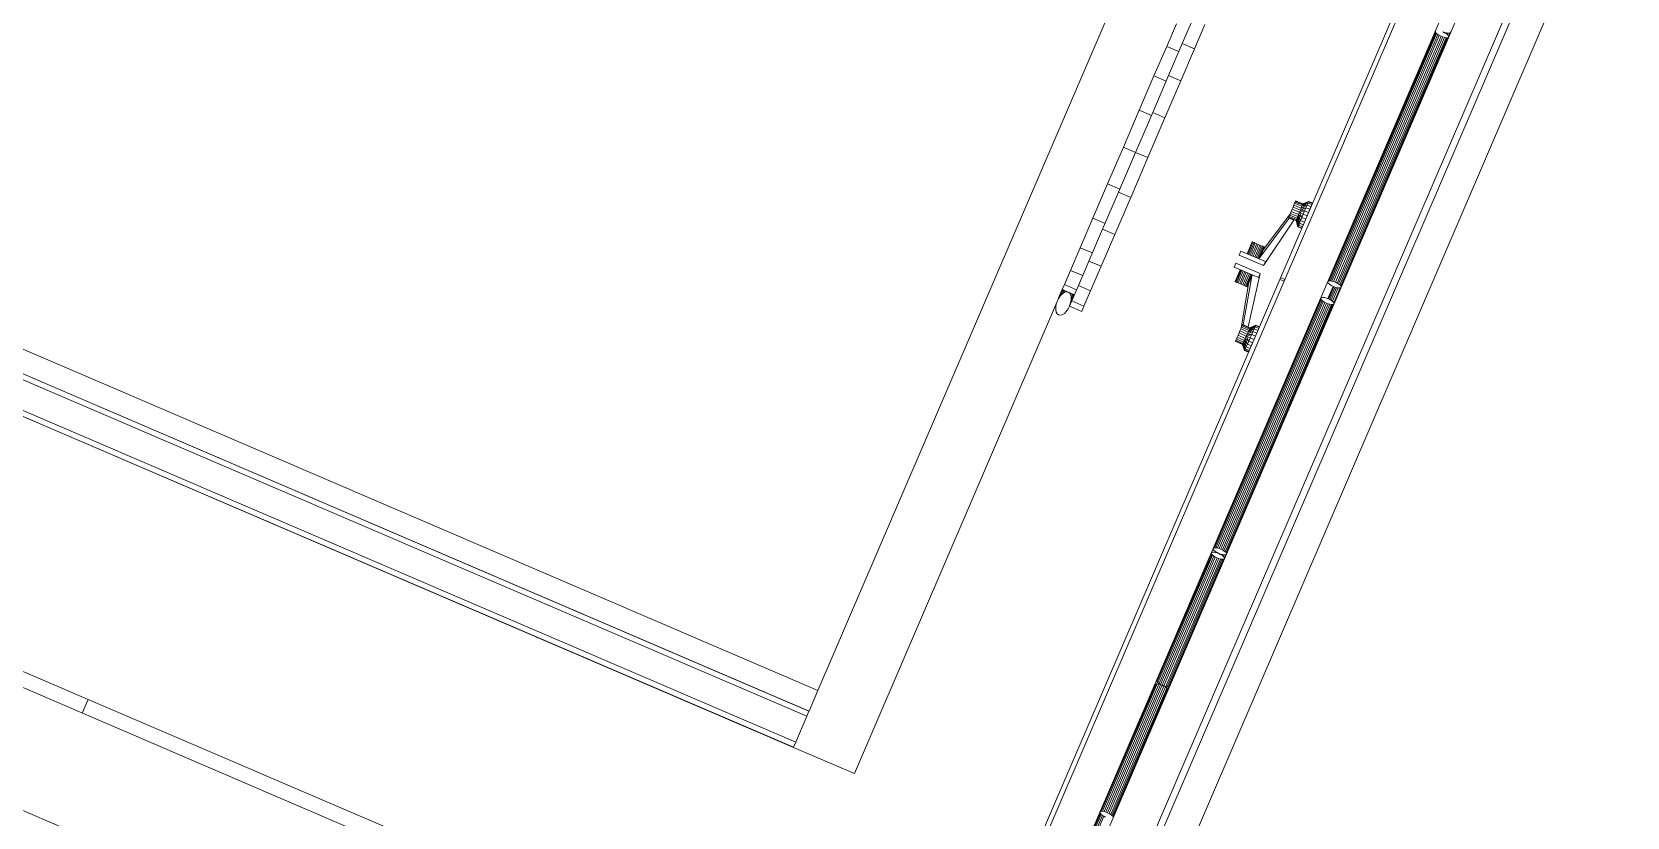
# Model space of a CAD drawing. Header units: metres. Extents: x -48 to 2360, y -1392 to 453.
# Drawn here: x 724.723 to 726.447, y -1007.529 to -1006.68 of the extents above; entities that cross this region are included whole.
import ezdxf

# ---------------------------------------------------------------- set-up
doc = ezdxf.new("R2010")
doc.units = ezdxf.units.M
doc.layers.add('MUEBLES', color=223, linetype='Continuous', lineweight=5, transparency=0.3)
doc.layers.add('TODO', color=210, linetype='Continuous', lineweight=5)

msp = doc.modelspace()

# ---------------------------------------------------------------- linework, layer by layer
at = {"layer": 'MUEBLES', "transparency": 33554687}
for p, q in [((726.4404, -1006.0888), (726.0717, -1006.9475)), ((726.0763, -1006.9495), (726.445, -1006.0908)), ((725.76, -1007.7963), (726.4792, -1006.1214)), ((726.4936, -1006.1275), (725.7744, -1007.8025)), ((726.1011, -1006.1605), (725.5723, -1007.3921)), ((726.5298, -1006.2679), (725.7365, -1008.1153)), ((725.7684, -1007.954), (726.4876, -1006.2791)), ((725.8176, -1007.821), (726.4706, -1006.3002)), ((725.9776, -1006.6662), (725.9662, -1006.6926)), ((725.9598, -1006.6712), (725.9493, -1006.6957)), ((725.9794, -1006.6983), (725.9907, -1006.6719)), ((726.2397, -1006.6799), (726.1818, -1006.8147)), ((726.2402, -1006.6808), (726.1826, -1006.815)), ((726.2411, -1006.6818), (726.1837, -1006.8155)), ((726.2424, -1006.6828), (726.1852, -1006.8161)), ((726.244, -1006.6838), (726.1869, -1006.8168)), ((726.2459, -1006.6847), (726.1888, -1006.8176)), ((726.1906, -1006.8184), (726.2478, -1006.6854)), ((726.1924, -1006.8192), (726.2496, -1006.6859)), ((726.1939, -1006.8198), (726.2513, -1006.6862)), ((726.195, -1006.8203), (726.2526, -1006.6862)), ((726.1957, -1006.8206), (726.2536, -1006.6859)), ((726.2397, -1006.6792), (726.2397, -1006.6799)), ((726.2397, -1006.6799), (726.2402, -1006.6808)), ((726.2402, -1006.6808), (726.2411, -1006.6818)), ((726.2411, -1006.6818), (726.2424, -1006.6828)), ((726.2424, -1006.6828), (726.244, -1006.6838)), ((726.244, -1006.6838), (726.2459, -1006.6847)), ((726.2459, -1006.6847), (726.2478, -1006.6854)), ((726.2478, -1006.6854), (726.2496, -1006.6859)), ((726.2497, -1006.6808), (726.2479, -1006.6799)), ((726.2479, -1006.6799), (726.2498, -1006.6806)), ((726.2484, -1006.68), (726.2484, -1006.6801)), ((726.2496, -1006.6805), (726.2495, -1006.6807)), ((726.2496, -1006.6859), (726.2513, -1006.6862)), ((726.2514, -1006.6818), (726.2497, -1006.6808)), ((726.2498, -1006.6806), (726.2517, -1006.6811)), ((726.2511, -1006.6809), (726.2509, -1006.6815)), ((726.2513, -1006.6862), (726.2526, -1006.6862)), ((726.2527, -1006.6828), (726.2514, -1006.6818)), ((726.2517, -1006.6811), (726.2533, -1006.6814)), ((726.253, -1006.6813), (726.2525, -1006.6826)), ((726.2526, -1006.6862), (726.2536, -1006.6859)), ((726.2536, -1006.6838), (726.2527, -1006.6828)), ((726.2533, -1006.6814), (726.2547, -1006.6814)), ((726.2541, -1006.6847), (726.2536, -1006.6838)), ((726.2536, -1006.6859), (726.2541, -1006.6854)), ((726.2539, -1006.6843), (726.2553, -1006.6812)), ((726.2541, -1006.6854), (726.2541, -1006.6847)), ((726.2547, -1006.6814), (726.2556, -1006.6811)), ((726.2556, -1006.6811), (726.2562, -1006.6806)), ((726.2562, -1006.6806), (726.2562, -1006.6799)), ((725.9493, -1006.6957), (725.9356, -1006.7276)), ((725.9625, -1006.7013), (725.9493, -1006.6957)), ((725.9662, -1006.6926), (725.9514, -1006.7271)), ((725.9646, -1006.7327), (725.9794, -1006.6983)), ((725.9794, -1006.6983), (725.9662, -1006.6926)), ((725.9356, -1006.7276), (725.9197, -1006.7647)), ((725.9514, -1006.7271), (725.9342, -1006.7672)), ((725.9488, -1006.7332), (725.9356, -1006.7276)), ((725.9474, -1006.7728), (725.9646, -1006.7327)), ((725.9646, -1006.7327), (725.9514, -1006.7271)), ((725.9197, -1006.7647), (725.9026, -1006.8045)), ((725.9342, -1006.7672), (725.9157, -1006.8102)), ((725.9328, -1006.7703), (725.9197, -1006.7647)), ((725.9289, -1006.8158), (725.9474, -1006.7728)), ((725.9474, -1006.7728), (725.9342, -1006.7672)), ((725.9026, -1006.8045), (725.8854, -1006.8444)), ((725.9157, -1006.8102), (725.9026, -1006.8045)), ((725.9157, -1006.8102), (725.8972, -1006.8532)), ((725.9104, -1006.8589), (725.9289, -1006.8158)), ((725.9289, -1006.8158), (725.9157, -1006.8102)), ((726.1818, -1006.8147), (726.124, -1006.9494)), ((726.1826, -1006.815), (726.125, -1006.9491)), ((726.1837, -1006.8155), (726.1263, -1006.9491)), ((726.1852, -1006.8161), (726.128, -1006.9494)), ((726.1869, -1006.8168), (726.1298, -1006.9499)), ((726.1317, -1006.9506), (726.1888, -1006.8176)), ((726.1335, -1006.9515), (726.1906, -1006.8184)), ((726.1352, -1006.9525), (726.1924, -1006.8192)), ((726.1365, -1006.9535), (726.1939, -1006.8198)), ((726.1374, -1006.9545), (726.195, -1006.8203)), ((726.1379, -1006.9553), (726.1957, -1006.8206)), ((725.5723, -1007.3921), (724.2554, -1006.8266)), ((725.5603, -1007.4199), (724.2434, -1006.8545)), ((724.2434, -1006.8545), (725.5603, -1007.42)), ((724.2458, -1006.849), (725.5627, -1007.4145)), ((725.5626, -1007.4145), (724.2458, -1006.8491)), ((725.8854, -1006.8444), (725.8695, -1006.8815)), ((725.8972, -1006.8532), (725.88, -1006.8933)), ((725.8854, -1006.8444), (725.8986, -1006.85)), ((725.8932, -1006.899), (725.9104, -1006.8589)), ((725.8972, -1006.8532), (725.9104, -1006.8589)), ((726.0822, -1006.8782), (726.083, -1006.8763)), ((726.083, -1006.8763), (726.0839, -1006.8741)), ((726.091, -1006.8795), (726.083, -1006.8763)), ((726.0839, -1006.8741), (726.0849, -1006.8718)), ((726.0919, -1006.8773), (726.0839, -1006.8741)), ((726.0849, -1006.8718), (726.0859, -1006.8694)), ((726.0929, -1006.875), (726.0849, -1006.8718)), ((726.0859, -1006.8694), (726.0868, -1006.8672)), ((726.0859, -1006.8694), (726.0939, -1006.8726)), ((726.0868, -1006.8672), (726.0876, -1006.8653)), ((726.0868, -1006.8672), (726.0948, -1006.8704)), ((726.0876, -1006.8653), (726.0882, -1006.8639)), ((726.0876, -1006.8653), (726.0955, -1006.8685)), ((726.0882, -1006.8639), (726.0885, -1006.863)), ((726.0882, -1006.8639), (726.0961, -1006.8671)), ((726.0885, -1006.863), (726.0887, -1006.8627)), ((726.0885, -1006.863), (726.0965, -1006.8662)), ((726.0887, -1006.8627), (726.0966, -1006.8659)), ((726.0929, -1006.875), (726.0919, -1006.8773)), ((726.0939, -1006.8726), (726.0929, -1006.875)), ((726.0984, -1006.8734), (726.0929, -1006.875)), ((726.097, -1006.877), (726.0929, -1006.875)), ((726.0929, -1006.875), (726.0955, -1006.8806)), ((726.0998, -1006.8701), (726.0939, -1006.8726)), ((726.0948, -1006.8704), (726.0939, -1006.8726)), ((726.0939, -1006.8726), (726.0984, -1006.8734)), ((726.101, -1006.8672), (726.0948, -1006.8704)), ((726.0955, -1006.8685), (726.0948, -1006.8704)), ((726.0948, -1006.8704), (726.0998, -1006.8701)), ((726.1019, -1006.865), (726.0955, -1006.8685)), ((726.0961, -1006.8671), (726.0955, -1006.8685)), ((726.0955, -1006.8685), (726.101, -1006.8672)), ((726.1025, -1006.8637), (726.0961, -1006.8671)), ((726.1019, -1006.865), (726.0961, -1006.8671)), ((726.0965, -1006.8662), (726.0961, -1006.8671)), ((726.1027, -1006.8632), (726.0965, -1006.8662)), ((726.1025, -1006.8637), (726.0965, -1006.8662)), ((726.0966, -1006.8659), (726.0965, -1006.8662)), ((726.1027, -1006.8632), (726.0966, -1006.8659)), ((726.0984, -1006.8734), (726.097, -1006.877)), ((726.0998, -1006.8701), (726.0984, -1006.8734)), ((726.1027, -1006.8751), (726.0984, -1006.8734)), ((726.101, -1006.8672), (726.0998, -1006.8701)), ((726.104, -1006.8718), (726.0998, -1006.8701)), ((726.1019, -1006.865), (726.101, -1006.8672)), ((726.1052, -1006.8689), (726.101, -1006.8672)), ((726.1012, -1006.8787), (726.1027, -1006.8751)), ((726.1019, -1006.865), (726.1025, -1006.8637)), ((726.1061, -1006.8667), (726.1019, -1006.865)), ((726.1021, -1006.8765), (726.1021, -1006.8765)), ((726.1027, -1006.8632), (726.1025, -1006.8637)), ((726.1067, -1006.8654), (726.1025, -1006.8637)), ((726.1069, -1006.8649), (726.1027, -1006.8632)), ((726.1027, -1006.8751), (726.104, -1006.8718)), ((726.103, -1006.8744), (726.103, -1006.8744)), ((726.1037, -1006.8726), (726.1038, -1006.8726)), ((726.104, -1006.8718), (726.1052, -1006.8689)), ((726.1043, -1006.8712), (726.1044, -1006.8713)), ((726.1046, -1006.8704), (726.1047, -1006.8704)), ((726.1048, -1006.8701), (726.1049, -1006.8701)), ((726.1052, -1006.8689), (726.1061, -1006.8667)), ((726.1061, -1006.8667), (726.1067, -1006.8654)), ((726.1067, -1006.8654), (726.1069, -1006.8649)), ((725.5459, -1007.4536), (724.229, -1006.8882)), ((725.546, -1007.4534), (724.2291, -1006.8879)), ((725.5459, -1007.4534), (724.2291, -1006.888)), ((725.5483, -1007.4479), (724.2314, -1006.8825)), ((724.2314, -1006.8825), (725.5483, -1007.448)), ((725.8695, -1006.8815), (725.8558, -1006.9134)), ((725.88, -1006.8933), (725.8652, -1006.9278)), ((725.8695, -1006.8815), (725.8827, -1006.8872)), ((725.88, -1006.8933), (725.8932, -1006.899)), ((726.0816, -1006.8812), (726.0501, -1006.9238)), ((726.0826, -1006.8773), (726.0536, -1006.9156)), ((726.0541, -1006.9326), (726.0869, -1006.8835)), ((726.0811, -1006.8808), (726.0813, -1006.8805)), ((726.0891, -1006.884), (726.0811, -1006.8808)), ((726.0813, -1006.8805), (726.0816, -1006.8796)), ((726.0893, -1006.8837), (726.0813, -1006.8805)), ((726.0816, -1006.8796), (726.0822, -1006.8782)), ((726.0896, -1006.8828), (726.0816, -1006.8796)), ((726.0817, -1006.881), (726.0816, -1006.8812)), ((726.0816, -1006.8812), (726.0869, -1006.8835)), ((726.0902, -1006.8814), (726.0822, -1006.8782)), ((726.0869, -1006.8835), (726.087, -1006.8832)), ((726.0893, -1006.8837), (726.0891, -1006.884)), ((726.0891, -1006.884), (726.0912, -1006.8909)), ((726.0896, -1006.8828), (726.0893, -1006.8837)), ((726.0893, -1006.8837), (726.0912, -1006.8909)), ((726.0893, -1006.8837), (726.0914, -1006.8904)), ((726.0902, -1006.8814), (726.0896, -1006.8828)), ((726.0896, -1006.8828), (726.092, -1006.889)), ((726.0896, -1006.8828), (726.0914, -1006.8904)), ((726.091, -1006.8795), (726.0902, -1006.8814)), ((726.0929, -1006.8868), (726.0902, -1006.8814)), ((726.0902, -1006.8814), (726.092, -1006.889)), ((726.0919, -1006.8773), (726.091, -1006.8795)), ((726.091, -1006.8795), (726.0941, -1006.8839)), ((726.091, -1006.8795), (726.0929, -1006.8868)), ((726.0914, -1006.8904), (726.0912, -1006.8909)), ((726.0912, -1006.8909), (726.0953, -1006.8925)), ((726.092, -1006.889), (726.0914, -1006.8904)), ((726.0914, -1006.8904), (726.0955, -1006.892)), ((726.0955, -1006.8806), (726.0919, -1006.8773)), ((726.0919, -1006.8773), (726.0941, -1006.8839)), ((726.0929, -1006.8868), (726.092, -1006.889)), ((726.092, -1006.889), (726.0961, -1006.8906)), ((726.0941, -1006.8839), (726.0929, -1006.8868)), ((726.0929, -1006.8868), (726.097, -1006.8884)), ((726.0955, -1006.8806), (726.0941, -1006.8839)), ((726.0941, -1006.8839), (726.0982, -1006.8856)), ((726.097, -1006.877), (726.0955, -1006.8806)), ((726.0955, -1006.8806), (726.0996, -1006.8823)), ((726.1012, -1006.8787), (726.097, -1006.877)), ((726.1012, -1006.8788), (726.1012, -1006.8787)), ((725.8784, -1006.9334), (725.8932, -1006.899)), ((726.0362, -1006.9199), (726.0417, -1006.907)), ((726.0364, -1006.92), (726.042, -1006.9071)), ((726.0371, -1006.9202), (726.0426, -1006.9073)), ((726.0381, -1006.9207), (726.0437, -1006.9078)), ((726.0395, -1006.9213), (726.045, -1006.9084)), ((726.0411, -1006.922), (726.0466, -1006.9091)), ((726.0417, -1006.907), (726.042, -1006.9071)), ((726.042, -1006.9071), (726.0426, -1006.9073)), ((726.0426, -1006.9073), (726.0437, -1006.9078)), ((726.0428, -1006.9227), (726.0483, -1006.9098)), ((726.0437, -1006.9078), (726.045, -1006.9084)), ((726.05, -1006.9105), (726.0445, -1006.9234)), ((726.045, -1006.9084), (726.0466, -1006.9091)), ((726.0516, -1006.9112), (726.0461, -1006.9241)), ((726.0466, -1006.9091), (726.0483, -1006.9098)), ((726.0483, -1006.9098), (726.05, -1006.9105)), ((726.05, -1006.9105), (726.0516, -1006.9112)), ((726.0516, -1006.9112), (726.053, -1006.9118)), ((725.8558, -1006.9134), (725.8453, -1006.9379)), ((725.8652, -1006.9278), (725.8539, -1006.9542)), ((725.8558, -1006.9134), (725.869, -1006.919)), ((725.8652, -1006.9278), (725.8784, -1006.9334)), ((726.0278, -1006.9213), (726.0296, -1006.917)), ((726.0541, -1006.9326), (726.0278, -1006.9213)), ((726.0296, -1006.917), (726.056, -1006.9283)), ((726.053, -1006.9118), (726.0474, -1006.9247)), ((726.054, -1006.9122), (726.0485, -1006.9251)), ((726.0547, -1006.9125), (726.0491, -1006.9254)), ((726.0549, -1006.9126), (726.0494, -1006.9255)), ((726.053, -1006.9118), (726.054, -1006.9122)), ((726.054, -1006.9122), (726.0547, -1006.9125)), ((726.056, -1006.9283), (726.0541, -1006.9326)), ((726.0547, -1006.9125), (726.0549, -1006.9126)), ((725.8453, -1006.9379), (725.8387, -1006.9532)), ((725.8453, -1006.9379), (725.8585, -1006.9435)), ((725.8671, -1006.9598), (725.8784, -1006.9334)), ((726.0241, -1006.9299), (726.0222, -1006.9342)), ((726.0222, -1006.9342), (726.0486, -1006.9455)), ((726.0288, -1006.9371), (726.0233, -1006.95)), ((726.029, -1006.9372), (726.0235, -1006.9501)), ((726.0504, -1006.9412), (726.0241, -1006.9299)), ((726.0297, -1006.9374), (726.0242, -1006.9503)), ((726.0307, -1006.9379), (726.0252, -1006.9508)), ((726.0321, -1006.9385), (726.0266, -1006.9514)), ((726.0337, -1006.9392), (726.0282, -1006.9521)), ((726.0354, -1006.9399), (726.0299, -1006.9528)), ((726.0316, -1006.9535), (726.0371, -1006.9406)), ((726.0321, -1006.9966), (726.0412, -1006.9445)), ((726.0332, -1006.9542), (726.0387, -1006.9413)), ((726.0345, -1006.9548), (726.0401, -1006.9419)), ((726.0356, -1006.9552), (726.0411, -1006.9423)), ((726.0362, -1006.9555), (726.0418, -1006.9426)), ((726.0364, -1006.9556), (726.042, -1006.9427)), ((726.0504, -1006.9412), (726.0374, -1006.9989)), ((726.0486, -1006.9455), (726.0504, -1006.9412)), ((726.0725, -1006.9456), (726.0771, -1006.9476)), ((725.7032, -1007.8056), (726.0717, -1006.9475)), ((726.0763, -1006.9495), (725.7079, -1007.8076)), ((725.8328, -1006.9676), (725.8351, -1006.9621)), ((725.8336, -1006.9651), (725.8365, -1006.9585)), ((725.8336, -1006.9651), (725.8351, -1006.9621)), ((725.8347, -1006.9649), (725.837, -1006.9596)), ((725.8347, -1006.9649), (725.8369, -1006.9629)), ((725.8368, -1006.9629), (725.8347, -1006.965)), ((725.8351, -1006.9621), (725.8367, -1006.9586)), ((725.8351, -1006.9621), (725.837, -1006.9596)), ((725.8387, -1006.9532), (725.8365, -1006.9585)), ((725.8365, -1006.9585), (725.8496, -1006.9641)), ((725.839, -1006.9615), (725.8368, -1006.9629)), ((725.8369, -1006.9629), (725.8384, -1006.9593)), ((725.8369, -1006.9629), (725.839, -1006.9615)), ((725.837, -1006.9596), (725.8373, -1006.9589)), ((725.837, -1006.9596), (725.8376, -1006.959)), ((725.8387, -1006.9532), (725.8519, -1006.9589)), ((725.839, -1006.9615), (725.8397, -1006.9599)), ((725.839, -1006.9615), (725.8412, -1006.961)), ((725.8412, -1006.961), (725.839, -1006.9615)), ((725.8412, -1006.961), (725.8413, -1006.9606)), ((725.8412, -1006.961), (725.843, -1006.9613)), ((725.843, -1006.9613), (725.8412, -1006.961)), ((725.843, -1006.9613), (725.8446, -1006.9625)), ((725.8446, -1006.9625), (725.843, -1006.9613)), ((725.8447, -1006.962), (725.8446, -1006.9625)), ((725.8446, -1006.9625), (725.8456, -1006.9643)), ((725.8456, -1006.9644), (725.8446, -1006.9625)), ((725.8463, -1006.9627), (725.8456, -1006.9643)), ((725.8539, -1006.9542), (725.8468, -1006.9708)), ((725.8539, -1006.9542), (725.8671, -1006.9598)), ((725.8599, -1006.9764), (725.8671, -1006.9598)), ((726.0233, -1006.95), (726.0235, -1006.9501)), ((726.0235, -1006.9501), (726.0242, -1006.9503)), ((726.0242, -1006.9503), (726.0252, -1006.9508)), ((726.0252, -1006.9508), (726.0266, -1006.9514)), ((726.0266, -1006.9514), (726.0282, -1006.9521)), ((726.0282, -1006.9521), (726.0299, -1006.9528)), ((726.0299, -1007.0001), (726.0377, -1006.9526)), ((726.0299, -1006.9528), (726.0316, -1006.9535)), ((726.0316, -1006.9535), (726.0332, -1006.9542)), ((726.0332, -1006.9542), (726.0345, -1006.9548)), ((726.0345, -1006.9548), (726.0356, -1006.9552)), ((726.0356, -1006.9552), (726.0362, -1006.9555)), ((726.0362, -1006.9555), (726.0364, -1006.9556)), ((726.0717, -1006.9475), (726.0763, -1006.9495)), ((726.124, -1006.9494), (726.1235, -1006.9499)), ((726.1235, -1006.9499), (726.1235, -1006.9506)), ((726.1235, -1006.9506), (726.1239, -1006.9515)), ((726.1235, -1006.9683), (726.1291, -1006.9551)), ((726.1294, -1006.9552), (726.1237, -1006.9684)), ((726.1239, -1006.9515), (726.1249, -1006.9525)), ((726.125, -1006.9491), (726.124, -1006.9494)), ((726.1301, -1006.9555), (726.1245, -1006.9687)), ((726.1249, -1006.9525), (726.1262, -1006.9535)), ((726.1263, -1006.9491), (726.125, -1006.9491)), ((726.1313, -1006.956), (726.1256, -1006.9692)), ((726.1262, -1006.9535), (726.1278, -1006.9545)), ((726.128, -1006.9494), (726.1263, -1006.9491)), ((726.1328, -1006.9564), (726.127, -1006.9701)), ((726.1278, -1006.9545), (726.1296, -1006.9554)), ((726.1298, -1006.9499), (726.128, -1006.9494)), ((726.1347, -1006.9568), (726.1286, -1006.9712)), ((726.1296, -1006.9554), (726.1315, -1006.9561)), ((726.1317, -1006.9506), (726.1298, -1006.9499)), ((726.13, -1006.9729), (726.137, -1006.9567)), ((726.1315, -1006.9561), (726.1334, -1006.9566)), ((726.1335, -1006.9515), (726.1317, -1006.9506)), ((726.1334, -1006.9566), (726.135, -1006.9568)), ((726.1352, -1006.9525), (726.1335, -1006.9515)), ((726.135, -1006.9568), (726.1364, -1006.9568)), ((726.1365, -1006.9535), (726.1352, -1006.9525)), ((726.1364, -1006.9568), (726.1374, -1006.9566)), ((726.1374, -1006.9545), (726.1365, -1006.9535)), ((726.1379, -1006.9553), (726.1374, -1006.9545)), ((726.1374, -1006.9566), (726.1379, -1006.9561)), ((726.1379, -1006.9561), (726.1379, -1006.9553)), ((725.8313, -1006.9706), (725.6117, -1007.4819)), ((725.83, -1006.9741), (725.8294, -1006.9773)), ((725.8294, -1006.9773), (725.8294, -1006.9803)), ((725.8312, -1006.9708), (725.83, -1006.9741)), ((725.8328, -1006.9677), (725.8312, -1006.9708)), ((725.8312, -1006.9707), (725.8313, -1006.9706)), ((725.8313, -1006.9706), (725.8336, -1006.9651)), ((725.8313, -1006.9706), (725.8328, -1006.9676)), ((725.8328, -1006.9676), (725.8347, -1006.9649)), ((725.8347, -1006.965), (725.8328, -1006.9677)), ((725.8408, -1006.9822), (725.8427, -1006.9795)), ((725.8427, -1006.9795), (725.8443, -1006.9765)), ((725.8468, -1006.9708), (725.8443, -1006.9765)), ((725.8443, -1006.9765), (725.8455, -1006.9732)), ((725.8443, -1006.9765), (725.8575, -1006.9821)), ((725.8455, -1006.973), (725.8444, -1006.9762)), ((725.8444, -1006.9762), (725.8444, -1006.9763)), ((725.8479, -1006.9676), (725.8455, -1006.973)), ((725.8461, -1006.9698), (725.8455, -1006.973)), ((725.8455, -1006.9732), (725.8461, -1006.9699)), ((725.8456, -1006.9643), (725.8462, -1006.9669)), ((725.8461, -1006.9669), (725.8456, -1006.9644)), ((725.8484, -1006.9645), (725.8461, -1006.9698)), ((725.8462, -1006.9669), (725.8461, -1006.9698)), ((725.8461, -1006.9699), (725.8461, -1006.9669)), ((725.8477, -1006.9633), (725.8462, -1006.9669)), ((725.8479, -1006.9676), (725.8468, -1006.9708)), ((725.8468, -1006.9708), (725.8599, -1006.9764)), ((725.8494, -1006.964), (725.8479, -1006.9676)), ((725.8484, -1006.9645), (725.8479, -1006.9676)), ((725.8484, -1006.9636), (725.8484, -1006.9645)), ((725.8487, -1006.9638), (725.8484, -1006.9645)), ((725.8575, -1006.9821), (725.8599, -1006.9764)), ((726.1158, -1006.9685), (726.0579, -1007.1032)), ((726.1162, -1006.9694), (726.0586, -1007.1035)), ((726.1172, -1006.9704), (726.0598, -1007.104)), ((726.1185, -1006.9714), (726.0613, -1007.1047)), ((726.1201, -1006.9724), (726.063, -1007.1054)), ((726.122, -1006.9733), (726.0649, -1007.1062)), ((726.0667, -1007.107), (726.1239, -1006.974)), ((726.0685, -1007.1077), (726.1257, -1006.9745)), ((726.07, -1007.1084), (726.1273, -1006.9747)), ((726.0711, -1007.1089), (726.1287, -1006.9747)), ((726.0718, -1007.1092), (726.1297, -1006.9745)), ((726.1163, -1006.9673), (726.1158, -1006.9678)), ((726.1158, -1006.9678), (726.1158, -1006.9685)), ((726.1158, -1006.9685), (726.1162, -1006.9694)), ((726.1162, -1006.9694), (726.1172, -1006.9704)), ((726.1173, -1006.967), (726.1163, -1006.9673)), ((726.1172, -1006.9704), (726.1185, -1006.9714)), ((726.1186, -1006.967), (726.1173, -1006.967)), ((726.1185, -1006.9714), (726.1201, -1006.9724)), ((726.1203, -1006.9673), (726.1186, -1006.967)), ((726.1201, -1006.9724), (726.122, -1006.9733)), ((726.1221, -1006.9678), (726.1203, -1006.9673)), ((726.122, -1006.9733), (726.1239, -1006.974)), ((726.124, -1006.9685), (726.1221, -1006.9678)), ((726.1239, -1006.974), (726.1257, -1006.9745)), ((726.1258, -1006.9694), (726.124, -1006.9685)), ((726.1257, -1006.9745), (726.1273, -1006.9747)), ((726.1275, -1006.9703), (726.1258, -1006.9694)), ((726.1273, -1006.9747), (726.1287, -1006.9747)), ((726.1288, -1006.9714), (726.1275, -1006.9703)), ((726.1287, -1006.9747), (726.1297, -1006.9745)), ((726.1297, -1006.9724), (726.1288, -1006.9714)), ((726.1302, -1006.9732), (726.1297, -1006.9724)), ((726.1297, -1006.9745), (726.1302, -1006.974)), ((726.1302, -1006.974), (726.1302, -1006.9732)), ((725.8294, -1006.9803), (725.8299, -1006.9829)), ((725.8299, -1006.9829), (725.8309, -1006.9848)), ((725.8309, -1006.9848), (725.8325, -1006.9859)), ((725.8325, -1006.9859), (725.8343, -1006.9863)), ((725.8343, -1006.9863), (725.8365, -1006.9857)), ((725.8365, -1006.9857), (725.8387, -1006.9843)), ((725.8387, -1006.9843), (725.8408, -1006.9822)), ((726.0313, -1006.9968), (726.0309, -1006.9977)), ((726.0315, -1006.9965), (726.0313, -1006.9968)), ((726.0392, -1007.0004), (726.0313, -1006.9968)), ((726.0393, -1007.0001), (726.0315, -1006.9965)), ((726.032, -1006.9968), (726.0321, -1006.9966)), ((726.0321, -1006.9966), (726.0374, -1006.9989)), ((726.0388, -1007.0013), (726.0455, -1006.9974)), ((726.0392, -1007.0004), (726.0457, -1006.9969)), ((726.0392, -1007.0004), (726.0455, -1006.9974)), ((726.0393, -1007.0001), (726.0457, -1006.9969)), ((726.0449, -1006.9988), (726.0455, -1006.9974)), ((726.0455, -1006.9974), (726.0457, -1006.9969)), ((726.0455, -1006.9974), (726.0494, -1006.9992)), ((726.0457, -1006.9969), (726.0496, -1006.9987)), ((726.0236, -1007.0142), (726.0235, -1007.0145)), ((726.0235, -1007.0145), (726.0313, -1007.0181)), ((726.024, -1007.0133), (726.0236, -1007.0142)), ((726.0236, -1007.0142), (726.0314, -1007.0177)), ((726.0246, -1007.0119), (726.024, -1007.0133)), ((726.024, -1007.0133), (726.0318, -1007.0169)), ((726.0255, -1007.01), (726.0246, -1007.0119)), ((726.0246, -1007.0119), (726.0325, -1007.0154)), ((726.0264, -1007.0078), (726.0255, -1007.01)), ((726.0255, -1007.01), (726.0333, -1007.0136)), ((726.0275, -1007.0055), (726.0264, -1007.0078)), ((726.0264, -1007.0078), (726.0343, -1007.0114)), ((726.0285, -1007.0032), (726.0275, -1007.0055)), ((726.0353, -1007.0091), (726.0275, -1007.0055)), ((726.0295, -1007.001), (726.0285, -1007.0032)), ((726.0363, -1007.0068), (726.0285, -1007.0032)), ((726.0303, -1006.9992), (726.0295, -1007.001)), ((726.0373, -1007.0046), (726.0295, -1007.001)), ((726.0309, -1006.9977), (726.0303, -1006.9992)), ((726.0381, -1007.0027), (726.0303, -1006.9992)), ((726.0388, -1007.0013), (726.0309, -1006.9977)), ((726.0325, -1007.0154), (726.0333, -1007.0136)), ((726.0333, -1007.0136), (726.0343, -1007.0114)), ((726.0353, -1007.0203), (726.0333, -1007.0136)), ((726.0333, -1007.0136), (726.0365, -1007.0175)), ((726.0343, -1007.0114), (726.0353, -1007.0091)), ((726.0365, -1007.0175), (726.0343, -1007.0114)), ((726.0343, -1007.0114), (726.038, -1007.0142)), ((726.0353, -1007.0091), (726.0363, -1007.0068)), ((726.0353, -1007.0091), (726.0412, -1007.0071)), ((726.0396, -1007.0106), (726.0353, -1007.0091)), ((726.038, -1007.0142), (726.0353, -1007.0091)), ((726.0363, -1007.0068), (726.0426, -1007.0038)), ((726.0363, -1007.0068), (726.0373, -1007.0046)), ((726.0412, -1007.0071), (726.0363, -1007.0068)), ((726.0365, -1007.0175), (726.038, -1007.0142)), ((726.0374, -1006.9989), (726.0372, -1006.9992)), ((726.0373, -1007.0046), (726.0439, -1007.0009)), ((726.0373, -1007.0046), (726.0381, -1007.0027)), ((726.0373, -1007.0046), (726.0426, -1007.0038)), ((726.038, -1007.0142), (726.0396, -1007.0106)), ((726.0421, -1007.016), (726.038, -1007.0142)), ((726.0381, -1007.0027), (726.0449, -1006.9988)), ((726.0439, -1007.0009), (726.0381, -1007.0027)), ((726.0381, -1007.0027), (726.0388, -1007.0013)), ((726.0388, -1007.0013), (726.0449, -1006.9988)), ((726.0388, -1007.0013), (726.0392, -1007.0004)), ((726.0392, -1007.0004), (726.0393, -1007.0001)), ((726.0396, -1007.0106), (726.0412, -1007.0071)), ((726.0437, -1007.0125), (726.0396, -1007.0106)), ((726.0412, -1007.0071), (726.0426, -1007.0038)), ((726.0412, -1007.0071), (726.0453, -1007.0089)), ((726.0437, -1007.0125), (726.0421, -1007.016)), ((726.0426, -1007.0038), (726.0439, -1007.0009)), ((726.0426, -1007.0038), (726.0467, -1007.0056)), ((726.0437, -1007.0125), (726.0437, -1007.0125)), ((726.0439, -1007.0009), (726.0449, -1006.9988)), ((726.0439, -1007.0009), (726.0479, -1007.0028)), ((726.0449, -1006.9988), (726.0488, -1007.0006)), ((726.0313, -1007.0181), (726.0314, -1007.0177)), ((726.0335, -1007.0243), (726.0313, -1007.0181)), ((726.0314, -1007.0177), (726.0318, -1007.0169)), ((726.0337, -1007.0238), (726.0314, -1007.0177)), ((726.0335, -1007.0243), (726.0314, -1007.0177)), ((726.0318, -1007.0169), (726.0325, -1007.0154)), ((726.0343, -1007.0225), (726.0318, -1007.0169)), ((726.0337, -1007.0238), (726.0318, -1007.0169)), ((726.0343, -1007.0225), (726.0325, -1007.0154)), ((726.0325, -1007.0154), (726.0353, -1007.0203)), ((726.0335, -1007.0243), (726.0337, -1007.0238)), ((726.0376, -1007.0262), (726.0335, -1007.0243)), ((726.0343, -1007.0225), (726.0337, -1007.0238)), ((726.0378, -1007.0257), (726.0337, -1007.0238)), ((726.0343, -1007.0225), (726.0353, -1007.0203)), ((726.0384, -1007.0244), (726.0343, -1007.0225)), ((726.0353, -1007.0203), (726.0365, -1007.0175)), ((726.0394, -1007.0222), (726.0353, -1007.0203)), ((726.0407, -1007.0193), (726.0365, -1007.0175)), ((726.0378, -1007.0257), (726.0376, -1007.0262)), ((726.0384, -1007.0244), (726.0378, -1007.0257)), ((726.0394, -1007.0222), (726.0384, -1007.0244)), ((726.0407, -1007.0193), (726.0394, -1007.0222)), ((726.0399, -1007.0211), (726.04, -1007.0211)), ((726.04, -1007.0208), (726.0402, -1007.0208)), ((726.0404, -1007.0199), (726.0405, -1007.02)), ((726.0421, -1007.016), (726.0407, -1007.0193)), ((726.041, -1007.0186), (726.0411, -1007.0186)), ((726.0418, -1007.0168), (726.0419, -1007.0168)), ((726.0427, -1007.0147), (726.0428, -1007.0147)), ((723.686, -1007.0809), (725.7897, -1007.9842)), ((726.0579, -1007.1032), (726.0001, -1007.2379)), ((726.0586, -1007.1035), (726.001, -1007.2377)), ((726.0598, -1007.104), (726.0024, -1007.2377)), ((726.0613, -1007.1047), (726.0041, -1007.2379)), ((726.063, -1007.1054), (726.0059, -1007.2384)), ((726.0078, -1007.2391), (726.0649, -1007.1062)), ((726.0096, -1007.24), (726.0667, -1007.107)), ((726.0112, -1007.241), (726.0685, -1007.1077)), ((726.0126, -1007.242), (726.07, -1007.1084)), ((726.0135, -1007.243), (726.0711, -1007.1089)), ((726.014, -1007.2439), (726.0718, -1007.1092)), ((726.0001, -1007.2379), (725.9996, -1007.2384)), ((725.9996, -1007.2384), (725.9996, -1007.2392)), ((726.001, -1007.2377), (726.0001, -1007.2379)), ((726.0024, -1007.2377), (726.001, -1007.2377)), ((726.0041, -1007.2379), (726.0024, -1007.2377)), ((726.0059, -1007.2384), (726.0041, -1007.2379)), ((726.0078, -1007.2391), (726.0059, -1007.2384)), ((724.4198, -1007.2456), (724.7836, -1007.4018)), ((725.9975, -1007.244), (725.9383, -1007.3817)), ((725.998, -1007.2449), (725.9388, -1007.3826)), ((725.9989, -1007.2459), (725.9397, -1007.3836)), ((726.0002, -1007.2469), (725.9411, -1007.3846)), ((726.0018, -1007.2479), (725.9427, -1007.3856)), ((726.0037, -1007.2487), (725.9445, -1007.3865)), ((725.9464, -1007.3872), (726.0056, -1007.2495)), ((725.9483, -1007.3877), (726.0074, -1007.25)), ((725.9499, -1007.388), (726.0091, -1007.2502)), ((725.9513, -1007.388), (726.0104, -1007.2502)), ((725.9522, -1007.3877), (726.0114, -1007.25)), ((725.998, -1007.2428), (725.9975, -1007.2433)), ((725.9975, -1007.2433), (725.9975, -1007.244)), ((725.9975, -1007.244), (725.998, -1007.2449)), ((725.999, -1007.2425), (725.998, -1007.2428)), ((725.998, -1007.2449), (725.9989, -1007.2459)), ((725.9989, -1007.2459), (726.0002, -1007.2469)), ((726.0003, -1007.2425), (725.999, -1007.2425)), ((725.9996, -1007.2392), (726, -1007.2401)), ((726, -1007.2401), (726.001, -1007.241)), ((726.0002, -1007.2469), (726.0018, -1007.2479)), ((726.002, -1007.2427), (726.0003, -1007.2425)), ((726.001, -1007.241), (726.0023, -1007.2421)), ((726.0018, -1007.2479), (726.0037, -1007.2487)), ((726.0038, -1007.2433), (726.002, -1007.2427)), ((726.0023, -1007.2421), (726.0039, -1007.243)), ((726.0037, -1007.2487), (726.0056, -1007.2495)), ((726.0057, -1007.244), (726.0038, -1007.2433)), ((726.0039, -1007.243), (726.0057, -1007.2439)), ((726.0052, -1007.2438), (726.0052, -1007.2437)), ((726.0055, -1007.2438), (726.0054, -1007.2439)), ((726.0056, -1007.2495), (726.0074, -1007.25)), ((726.0057, -1007.2439), (726.0076, -1007.2446)), ((726.0075, -1007.2449), (726.0057, -1007.244)), ((726.0062, -1007.2441), (726.0062, -1007.2442)), ((726.0074, -1007.2445), (726.0073, -1007.2447)), ((726.0074, -1007.25), (726.0091, -1007.2502)), ((726.0092, -1007.2458), (726.0075, -1007.2449)), ((726.0076, -1007.2446), (726.0095, -1007.2451)), ((726.0096, -1007.24), (726.0078, -1007.2391)), ((726.0089, -1007.245), (726.0087, -1007.2455)), ((726.0091, -1007.2502), (726.0104, -1007.2502)), ((726.0105, -1007.2469), (726.0092, -1007.2458)), ((726.0095, -1007.2451), (726.0111, -1007.2454)), ((726.0112, -1007.241), (726.0096, -1007.24)), ((726.0108, -1007.2454), (726.0103, -1007.2467)), ((726.0104, -1007.2502), (726.0114, -1007.25)), ((726.0114, -1007.2478), (726.0105, -1007.2469)), ((726.0111, -1007.2454), (726.0125, -1007.2454)), ((726.0126, -1007.242), (726.0112, -1007.241)), ((726.0119, -1007.2487), (726.0114, -1007.2478)), ((726.0114, -1007.25), (726.0119, -1007.2494)), ((726.0117, -1007.2484), (726.0131, -1007.2452)), ((726.0119, -1007.2494), (726.0119, -1007.2487)), ((726.0125, -1007.2454), (726.0134, -1007.2451)), ((726.0135, -1007.243), (726.0126, -1007.242)), ((726.0134, -1007.2451), (726.014, -1007.2446)), ((726.014, -1007.2439), (726.0135, -1007.243)), ((726.014, -1007.2446), (726.014, -1007.2439)), ((724.426, -1007.2658), (725.1285, -1007.5674)), ((725.5723, -1007.3921), (725.5627, -1007.4145)), ((725.9368, -1007.3853), (725.8777, -1007.523)), ((725.9378, -1007.385), (725.8786, -1007.5227)), ((725.9391, -1007.385), (725.88, -1007.5227)), ((725.9408, -1007.3853), (725.8816, -1007.523)), ((725.9426, -1007.3858), (725.8835, -1007.5235)), ((725.8854, -1007.5242), (725.9445, -1007.3865)), ((725.8872, -1007.5251), (725.9464, -1007.3874)), ((725.8888, -1007.5261), (725.948, -1007.3883)), ((725.8902, -1007.5271), (725.9493, -1007.3894)), ((725.8911, -1007.5281), (725.9502, -1007.3904)), ((725.8916, -1007.529), (725.9507, -1007.3912)), ((725.9368, -1007.3853), (725.9363, -1007.3858)), ((725.9378, -1007.385), (725.9368, -1007.3853)), ((725.9391, -1007.385), (725.9378, -1007.385)), ((725.9384, -1007.381), (725.9383, -1007.3817)), ((725.9383, -1007.3817), (725.9388, -1007.3826)), ((725.9388, -1007.3826), (725.9397, -1007.3836)), ((725.9408, -1007.3853), (725.9391, -1007.385)), ((725.9397, -1007.3836), (725.9411, -1007.3846)), ((725.9426, -1007.3858), (725.9408, -1007.3853)), ((725.9411, -1007.3846), (725.9427, -1007.3856)), ((725.9445, -1007.3865), (725.9426, -1007.3858)), ((725.9427, -1007.3856), (725.9445, -1007.3865)), ((725.944, -1007.3863), (725.944, -1007.3862)), ((725.9443, -1007.3864), (725.9443, -1007.3864)), ((725.9464, -1007.3874), (725.9445, -1007.3865)), ((725.9445, -1007.3865), (725.9464, -1007.3872)), ((725.945, -1007.3867), (725.945, -1007.3867)), ((725.9461, -1007.3871), (725.9461, -1007.3872)), ((725.9464, -1007.3872), (725.9483, -1007.3877)), ((725.948, -1007.3883), (725.9464, -1007.3874)), ((725.9477, -1007.3876), (725.9475, -1007.3881)), ((725.9493, -1007.3894), (725.948, -1007.3883)), ((725.9483, -1007.3877), (725.9499, -1007.388)), ((725.9496, -1007.3879), (725.9491, -1007.3892)), ((725.9502, -1007.3904), (725.9493, -1007.3894)), ((725.9499, -1007.388), (725.9513, -1007.388)), ((725.9507, -1007.3912), (725.9502, -1007.3904)), ((725.9519, -1007.3878), (725.9505, -1007.3909)), ((725.9507, -1007.392), (725.9507, -1007.3912)), ((725.9513, -1007.388), (725.9522, -1007.3877)), ((725.9522, -1007.3877), (725.9527, -1007.3872)), ((724.7836, -1007.4018), (724.7772, -1007.4166)), ((725.1473, -1007.558), (724.7836, -1007.4018)), ((725.5603, -1007.42), (725.5483, -1007.4479)), ((725.5626, -1007.4145), (725.5603, -1007.4199)), ((725.5603, -1007.4199), (725.5603, -1007.42)), ((725.5627, -1007.4145), (725.5626, -1007.4145)), ((725.546, -1007.4534), (725.5459, -1007.4534)), ((725.546, -1007.4534), (725.5459, -1007.4536)), ((725.6117, -1007.4819), (725.5459, -1007.4536)), ((725.5483, -1007.448), (725.546, -1007.4534)), ((725.5483, -1007.4479), (725.5483, -1007.448)), ((725.8771, -1007.5242), (725.7901, -1007.727)), ((725.8776, -1007.5251), (725.791, -1007.7268)), ((725.8785, -1007.5261), (725.7923, -1007.7269)), ((725.8799, -1007.5271), (725.7939, -1007.7272)), ((725.8815, -1007.5281), (725.7958, -1007.7278)), ((725.8772, -1007.5235), (725.8771, -1007.5242)), ((725.8771, -1007.5242), (725.8776, -1007.5251)), ((725.8777, -1007.523), (725.8772, -1007.5235)), ((725.8776, -1007.5251), (725.8785, -1007.5261)), ((725.8786, -1007.5227), (725.8777, -1007.523)), ((725.8785, -1007.5261), (725.8799, -1007.5271)), ((725.88, -1007.5227), (725.8786, -1007.5227)), ((725.8799, -1007.5271), (725.8815, -1007.5281)), ((725.8816, -1007.523), (725.88, -1007.5227)), ((725.8815, -1007.5281), (725.8833, -1007.529)), ((725.8835, -1007.5235), (725.8816, -1007.523)), ((725.8854, -1007.5242), (725.8835, -1007.5235)), ((725.8872, -1007.5251), (725.8854, -1007.5242)), ((725.8888, -1007.5261), (725.8872, -1007.5251)), ((725.8902, -1007.5271), (725.8888, -1007.5261)), ((725.8911, -1007.5281), (725.8902, -1007.5271)), ((725.8916, -1007.529), (725.8911, -1007.5281)), ((725.8915, -1007.5297), (725.8916, -1007.529))]:
    msp.add_line(p, q, dxfattribs=at)
at = {"layer": 'TODO', "transparency": 33554687}
msp.add_line((731.2326, -995.3157), (725.7365, -1008.1153), dxfattribs=at)
at = {"layer": 'TODO', "ltscale": 7, "transparency": 33554687}
msp.add_lwpolyline([(728.7835, -995.2281), (729.1585, -994.3485), (715.3754, -988.4302), (709.8516, -1001.2943), (725.7365, -1008.1153), (730.8861, -996.1227)], dxfattribs=at)

doc.saveas('drawing.dxf')
